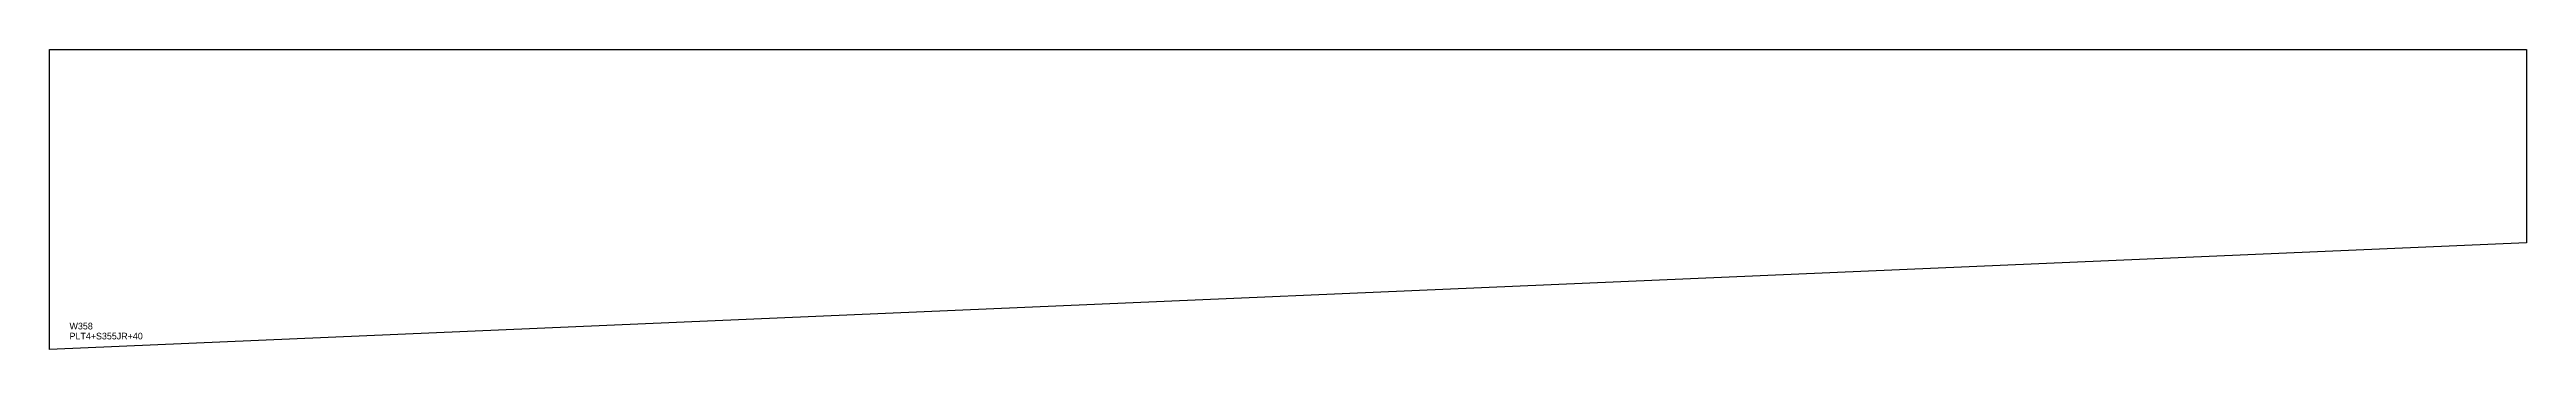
# Model space of a CAD drawing. Extents: x 0 to 3720, y 0 to 450.
import ezdxf

# ---------------------------------------------------------------- set-up
doc = ezdxf.new("R2010")
doc.units = 0
for name, color, linetype in [('CUT', 7, 'CONTINUOUS'), ('SCRIBE', 3, 'CONTINUOUS'), ('TEXT', 7, 'CONTINUOUS')]:
    doc.layers.add(name, color=color, linetype=linetype)

msp = doc.modelspace()

# ---------------------------------------------------------------- linework, layer by layer
at = {"layer": 'CUT', "color": 7, "linetype": 'CONTINUOUS'}
msp.add_lwpolyline([(0, 0), (0, 450), (3720, 450), (3720, 160)], close=True, dxfattribs=at)

# ---------------------------------------------------------------- texts
at = {"layer": 'SCRIBE', "color": 3}
msp.add_text('W358', height=10, dxfattribs=at).set_placement((30, 30))
at = {"layer": 'TEXT', "color": 7}
msp.add_text('PLT4+S355JR+40', height=10, dxfattribs=at).set_placement((30, 15))

doc.saveas('drawing.dxf')
